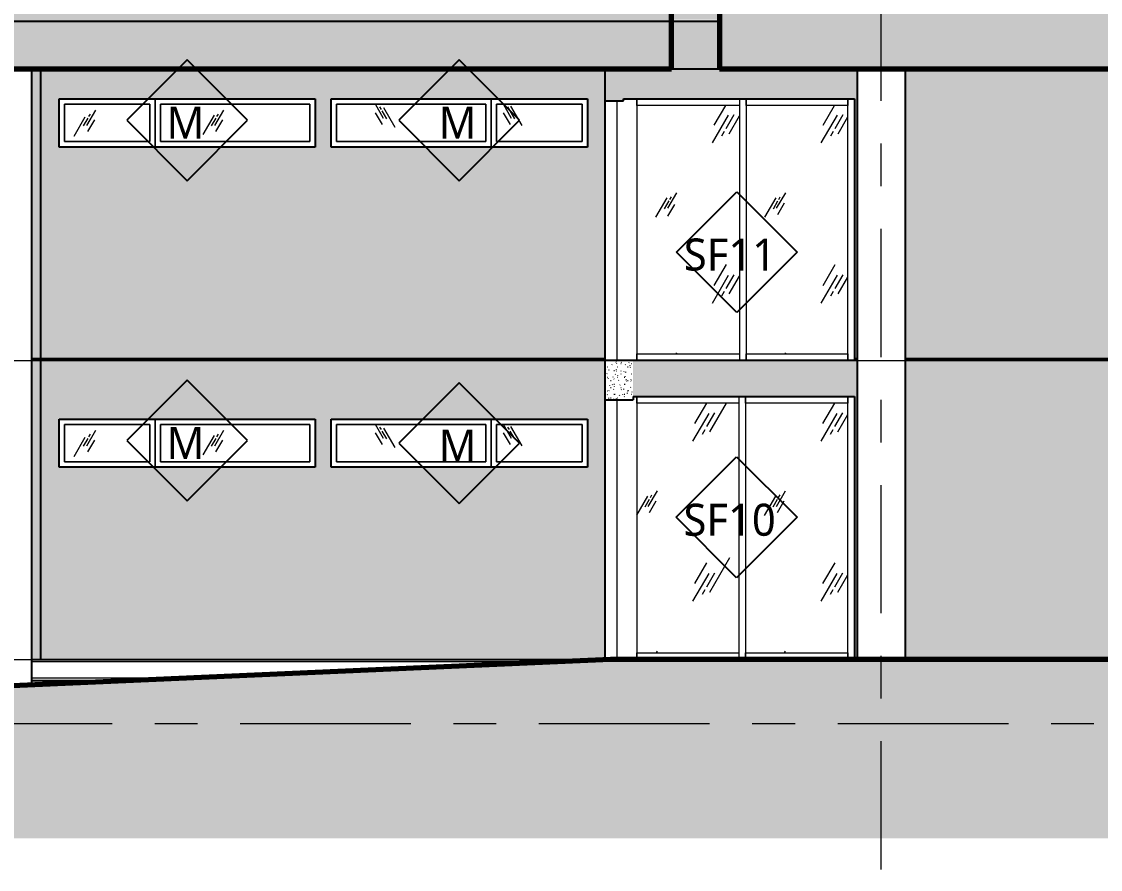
# Model space of a CAD drawing. Header units: inches. Extents: x 6 to 15224, y -733 to 6300.
# Drawn here: x 12104.9 to 12509.3, y 5030.3 to 5348 of the extents above; entities that cross this region are included whole.
import ezdxf

# ---------------------------------------------------------------- set-up
doc = ezdxf.new("R2010")
doc.units = ezdxf.units.IN
doc.header["$MEASUREMENT"] = 0
doc.linetypes.add('Center 1_2_', pattern=[112, 64, -16, 16, -16])
doc.linetypes.add('Center 3_8_', pattern=[96, 48, -16, 16, -16])
for name, color, linetype, lineweight in [('A-ANNO-NOTE', 131, 'Continuous', 25), ('A-DETL', 90, 'Continuous', 13), ('A-DETL-GENF', 92, 'Continuous', 13), ('A-FLOR', 192, 'Continuous', 18), ('A-FLOR-LEVL', 51, 'Continuous', 13), ('A-GLAZ', 151, 'Continuous', 25), ('A-GLAZ-CURT', 52, 'Continuous', 13), ('A-GLAZ-CWMG', 51, 'Continuous', 13), ('A-GLAZ-IDEN', 152, 'Continuous', 25), ('A-GLAZ-SILL', 1, 'Continuous', 18), ('A-WALL', 113, 'Continuous', 25), ('A-WALL-PATT', 111, 'Continuous', 25), ('S-COLS', 52, 'Continuous', 25), ('S-GRID', 1, 'Continuous', 13)]:
    doc.layers.add(name, color=color, linetype=linetype, lineweight=lineweight)
doc.styles.add('Open Sans_5', font='OpenSans-Regular.ttf', dxfattribs={"height": 12})
pattern_1 = [(0, (10796.0429, 0), (5.12, 1.28), [0.16896, -3.671, 0.16896, -3.671, -20.48]), (0, (10796.0429, 0), (5.12, 1.28), [-7.68, 0.16896, -7.511, 0.16896, -3.671, -8.96]), (0, (10796.0429, 0), (5.12, 1.28), [-19.2, 0.16896, -2.391, 0.16896, -6.231]), (120, (10797.9629, 0.64), (-3.66851252, 3.79405007), [0.16896, -3.671, 0.16896, -3.671, -20.48]), (120, (10797.9629, 0.64), (-3.66851252, 3.79405007), [-7.68, 0.16896, -7.511, 0.16896, -3.671, -8.96]), (120, (10797.9629, 0.64), (-3.66851252, 3.79405007), [-19.2, 0.16896, -2.391, 0.16896, -6.231]), (240, (10798.6029, 3.2), (-1.45148748, -5.07405007), [0.16896, -3.671, 0.16896, -3.671, -20.48]), (240, (10798.6029, 3.2), (-1.45148748, -5.07405007), [-7.68, 0.16896, -7.511, 0.16896, -3.671, -8.96]), (240, (10798.6029, 3.2), (-1.45148748, -5.07405007), [-19.2, 0.16896, -2.391, 0.16896, -6.231])]

# ---------------------------------------------------------------- blocks, each defined once
blk = doc.blocks.new('Concrete-Rectangular-Column-IL - CC1 - 18 x 24-4308825-EAST ELEVATION')
at = {"layer": 'S-COLS'}
for p, q in [((3540, 5330.25), (3540, 5109)), ((3558, 5330.25), (3558, 5109))]:
    blk.add_line(p, q, dxfattribs=at)
blk = doc.blocks.new('Concrete-Rectangular-Column-IL - CC1 - 18 x 24-V156-EAST ELEVATION')
at = {"layer": 'S-COLS'}
for p, q in [((3212.5, 5330.25), (3212.5, 5098.58)), ((3230.5, 5330.25), (3230.5, 5099.38))]:
    blk.add_line(p, q, dxfattribs=at)
blk = doc.blocks.new('2-1 WD Adaptive - 8_-0_x2_-0_-5772873-EAST ELEVATION')
at = {"layer": 'A-GLAZ-SILL', "lineweight": 13}
h = blk.add_hatch(dxfattribs=at)
h.set_pattern_fill('FP_366', color=256, style=0, pattern_type=2)
h.set_pattern_definition([(59.808, (3266.372, 5340.806), (144.0017, 239.99866), [9, -754.581]), (59.808, (3265.638, 5334.193), (144.0017, 239.99866), [12, -751.581]), (59.808, (3270.823, 5339.623), (144.0017, 239.99866), [6, -757.581]), (59.808, (3269.234, 5336.844), (144.0017, 239.99866), [2, -761.581]), (59.808, (3271.929, 5337.598), (144.0017, 239.99866), [15, -748.581]), (59.808, (3297.347, 5307.404), (144.0017, 239.99866), [5.062, -758.519]), (59.808, (3296.906, 5309.668), (144.0017, 239.99866), [6.75, -756.831]), (59.808, (3295.697, 5309.525), (144.0017, 239.99866), [3.375, -760.206]), (59.808, (3297.728, 5313.029), (144.0017, 239.99866), [1.125, -762.456]), (59.808, (3292.514, 5306.297), (144.0017, 239.99866), [8.438, -755.144])])
h.paths.add_polyline_path([(3260.87, 5303), (3274.87, 5303), (3274.87, 5317), (3242.87, 5317), (3242.87, 5303), (3251.76, 5303)])
h = blk.add_hatch(dxfattribs=at)
h.set_pattern_fill('FP_365', color=256, style=0, pattern_type=2)
h.set_pattern_definition([(59.808, (3314.372, 5340.806), (144.0017, 239.99866), [9, -754.581]), (59.808, (3313.638, 5334.193), (144.0017, 239.99866), [12, -751.581]), (59.808, (3318.823, 5339.623), (144.0017, 239.99866), [6, -757.581]), (59.808, (3317.234, 5336.844), (144.0017, 239.99866), [2, -761.581]), (59.808, (3319.929, 5337.598), (144.0017, 239.99866), [15, -748.581]), (59.808, (3345.347, 5307.404), (144.0017, 239.99866), [5.062, -758.519]), (59.808, (3344.906, 5309.668), (144.0017, 239.99866), [6.75, -756.831]), (59.808, (3343.697, 5309.525), (144.0017, 239.99866), [3.375, -760.206]), (59.808, (3345.728, 5313.029), (144.0017, 239.99866), [1.125, -762.456]), (59.808, (3340.514, 5306.297), (144.0017, 239.99866), [8.437, -755.144])])
h.paths.add_polyline_path([(3317.11, 5303), (3334.87, 5303), (3334.87, 5317), (3278.87, 5317), (3278.87, 5303), (3292.87, 5303)])
at = {"layer": 'A-GLAZ', "lineweight": 13}
for p, q in [((3240.87, 5319), (3336.87, 5319)), ((3240.87, 5301), (3240.87, 5319)), ((3276.87, 5301), (3276.87, 5319)), ((3276.87, 5319), (3276.87, 5301)), ((3336.87, 5319), (3336.87, 5301)), ((3274.87, 5317), (3242.87, 5317)), ((3242.87, 5317), (3242.87, 5303)), ((3274.87, 5303), (3274.87, 5317)), ((3334.87, 5317), (3278.87, 5317)), ((3278.87, 5317), (3278.87, 5303)), ((3334.87, 5303), (3334.87, 5317)), ((3242.87, 5303), (3274.87, 5303)), ((3278.87, 5303), (3334.87, 5303)), ((3336.87, 5301), (3240.87, 5301))]:
    blk.add_line(p, q, dxfattribs=at)
at = {"layer": 'A-GLAZ-SILL'}
for p, q in [((3242.87, 5317), (3242.87, 5303)), ((3274.87, 5317), (3242.87, 5317)), ((3242.87, 5303), (3242.87, 5317)), ((3242.87, 5317), (3274.87, 5317)), ((3274.87, 5303), (3274.87, 5317)), ((3274.87, 5317), (3274.87, 5303)), ((3278.87, 5317), (3278.87, 5303)), ((3334.87, 5317), (3278.87, 5317)), ((3278.87, 5303), (3278.87, 5317)), ((3278.87, 5317), (3334.87, 5317)), ((3334.87, 5303), (3334.87, 5317)), ((3334.87, 5317), (3334.87, 5303)), ((3242.87, 5303), (3274.87, 5303)), ((3274.87, 5303), (3242.87, 5303)), ((3278.87, 5303), (3334.87, 5303)), ((3334.87, 5303), (3278.87, 5303))]:
    blk.add_line(p, q, dxfattribs=at)
blk = doc.blocks.new('2-1 WD Adaptive - 8_-0_x2_-0_-5772872-EAST ELEVATION')
at = {"layer": 'A-GLAZ-SILL', "lineweight": 13}
h = blk.add_hatch(dxfattribs=at)
h.set_pattern_fill('FP_367', color=256, style=0, pattern_type=2)
h.set_pattern_definition([(120.192, (2958.69, 5341.806), (-144.0017, 239.99866), [9, -754.581]), (120.192, (2959.424, 5335.193), (-144.0017, 239.99866), [12, -751.581]), (120.192, (2954.239, 5340.623), (-144.0017, 239.99866), [6, -757.581]), (120.192, (2955.828, 5337.844), (-144.0017, 239.99866), [2, -761.581]), (120.192, (2953.134, 5338.598), (-144.0017, 239.99866), [15, -748.581]), (120.192, (2927.716, 5308.404), (-144.0017, 239.99866), [5.062, -758.519]), (120.192, (2928.156, 5310.668), (-144.0017, 239.99866), [6.75, -756.831]), (120.192, (2929.366, 5310.525), (-144.0017, 239.99866), [3.375, -760.206]), (120.192, (2927.334, 5314.029), (-144.0017, 239.99866), [1.125, -762.456]), (120.192, (2932.548, 5307.297), (-144.0017, 239.99866), [8.437, -755.144])])
h.paths.add_polyline_path([(2990.3691, 5304), (2994.1875, 5304), (2994.1875, 5318), (2938.1875, 5318), (2938.1875, 5304)])
h = blk.add_hatch(dxfattribs=at)
h.set_pattern_fill('FP_368', color=256, style=0, pattern_type=2)
h.set_pattern_definition([(120.192, (3006.69, 5341.806), (-144.0017, 239.99866), [9, -754.581]), (120.192, (3007.424, 5335.193), (-144.0017, 239.99866), [12, -751.581]), (120.192, (3002.239, 5340.623), (-144.0017, 239.99866), [6, -757.581]), (120.192, (3003.828, 5337.844), (-144.0017, 239.99866), [2, -761.581]), (120.192, (3001.134, 5338.598), (-144.0017, 239.99866), [15, -748.581]), (120.192, (2975.716, 5308.404), (-144.0017, 239.99866), [5.062, -758.519]), (120.192, (2976.156, 5310.668), (-144.0017, 239.99866), [6.75, -756.831]), (120.192, (2977.366, 5310.525), (-144.0017, 239.99866), [3.375, -760.206]), (120.192, (2975.334, 5314.029), (-144.0017, 239.99866), [1.125, -762.456]), (120.192, (2980.548, 5307.297), (-144.0017, 239.99866), [8.438, -755.144])])
h.paths.add_polyline_path([(2998.1875, 5304), (3030.1875, 5304), (3030.1875, 5318), (2998.1875, 5318), (2998.1875, 5308.7372)])
at = {"layer": 'A-GLAZ', "lineweight": 13}
for p, q in [((3032.1875, 5320), (2936.1875, 5320)), ((2936.1875, 5320), (2936.1875, 5302)), ((2938.1875, 5318), (2938.1875, 5304)), ((2994.1875, 5318), (2938.1875, 5318)), ((2994.1875, 5304), (2994.1875, 5318)), ((2996.1875, 5320), (2996.1875, 5302)), ((2996.1875, 5302), (2996.1875, 5320)), ((2998.1875, 5318), (2998.1875, 5304)), ((3030.1875, 5318), (2998.1875, 5318)), ((3030.1875, 5304), (3030.1875, 5318)), ((3032.1875, 5302), (3032.1875, 5320)), ((2936.1875, 5302), (3032.1875, 5302)), ((2938.1875, 5304), (2994.1875, 5304)), ((2998.1875, 5304), (3030.1875, 5304))]:
    blk.add_line(p, q, dxfattribs=at)
at = {"layer": 'A-GLAZ-SILL'}
for p, q in [((2938.1875, 5304), (2938.1875, 5318)), ((2938.1875, 5318), (2994.1875, 5318)), ((2938.1875, 5318), (2938.1875, 5304)), ((2994.1875, 5318), (2938.1875, 5318)), ((2994.1875, 5318), (2994.1875, 5304)), ((2994.1875, 5304), (2994.1875, 5318)), ((2998.1875, 5304), (2998.1875, 5318)), ((2998.1875, 5318), (3030.1875, 5318)), ((2998.1875, 5318), (2998.1875, 5304)), ((3030.1875, 5318), (2998.1875, 5318)), ((3030.1875, 5318), (3030.1875, 5304)), ((3030.1875, 5304), (3030.1875, 5318)), ((2994.1875, 5304), (2938.1875, 5304)), ((2938.1875, 5304), (2994.1875, 5304)), ((3030.1875, 5304), (2998.1875, 5304)), ((2998.1875, 5304), (3030.1875, 5304))]:
    blk.add_line(p, q, dxfattribs=at)
blk = doc.blocks.new('System Panel - Glazed-20080791-EAST ELEVATION')
at = {"layer": 'A-GLAZ-CURT'}
h = blk.add_hatch(dxfattribs=at)
h.set_pattern_fill('FP_378', color=256, style=0, pattern_type=2)
h.set_pattern_definition([(59.808, (3524.864, 5198.056), (144.0017, 239.99866), [9, -754.581]), (59.808, (3524.13, 5191.443), (144.0017, 239.99866), [12, -751.581]), (59.808, (3529.315, 5196.873), (144.0017, 239.99866), [6, -757.581]), (59.808, (3527.727, 5194.094), (144.0017, 239.99866), [2, -761.581]), (59.808, (3530.421, 5194.848), (144.0017, 239.99866), [15, -748.581]), (59.808, (3555.839, 5164.654), (144.0017, 239.99866), [5.062, -758.519]), (59.808, (3555.398, 5166.918), (144.0017, 239.99866), [6.75, -756.831]), (59.808, (3554.189, 5166.775), (144.0017, 239.99866), [3.375, -760.206]), (59.808, (3556.22, 5170.279), (144.0017, 239.99866), [1.125, -762.456]), (59.808, (3551.006, 5163.547), (144.0017, 239.99866), [8.437, -755.144])])
h.paths.add_polyline_path([(3513.15, 5111.5), (3536.53, 5111.5), (3536.53, 5205), (3498.2, 5205), (3498.2, 5111.5)])
blk = doc.blocks.new('Rectangular Mullion - 2 1_2_ x 5_-17017305-EAST ELEVATION')
at = {"layer": 'A-GLAZ-CWMG'}
for p, q in [((3498.203125, 5109), (3498.203125, 5111.5)), ((3498.203125, 5111.5), (3536.53125, 5111.5)), ((3536.53125, 5111.5), (3536.53125, 5109))]:
    blk.add_line(p, q, dxfattribs=at)
blk = doc.blocks.new('L Corner Mullion - 5_ x 5_ Corner-20080792-EAST ELEVATION')
at = {"layer": 'A-GLAZ-CWMG'}
for p, q in [((3449.875, 5206.25), (3449.875, 5109)), ((3457.375, 5207.5), (3457.375, 5109))]:
    blk.add_line(p, q, dxfattribs=at)
blk = doc.blocks.new('Rectangular Mullion - 2 1_2_ x 5_-20080789-EAST ELEVATION')
at = {"layer": 'A-GLAZ-CWMG'}
for p, q in [((3495.703125, 5207.5), (3495.703125, 5109)), ((3498.203125, 5207.5), (3498.203125, 5109))]:
    blk.add_line(p, q, dxfattribs=at)
blk = doc.blocks.new('System Panel - Glazed-20090621-EAST ELEVATION')
at = {"layer": 'A-GLAZ-CURT'}
h = blk.add_hatch(dxfattribs=at)
h.set_pattern_fill('FP_379', color=256, style=0, pattern_type=2)
h.set_pattern_definition([(59.808, (3524.966, 5309.806), (144.0017, 239.99866), [9, -754.581]), (59.808, (3524.232, 5303.193), (144.0017, 239.99866), [12, -751.581]), (59.808, (3529.417, 5308.623), (144.0017, 239.99866), [6, -757.581]), (59.808, (3527.828, 5305.844), (144.0017, 239.99866), [2, -761.581]), (59.808, (3530.523, 5306.598), (144.0017, 239.99866), [15, -748.581]), (59.808, (3555.941, 5276.404), (144.0017, 239.99866), [5.062, -758.519]), (59.808, (3555.5, 5278.668), (144.0017, 239.99866), [6.75, -756.831]), (59.808, (3554.29, 5278.525), (144.0017, 239.99866), [3.375, -760.206]), (59.808, (3556.322, 5282.029), (144.0017, 239.99866), [1.125, -762.456]), (59.808, (3551.108, 5275.297), (144.0017, 239.99866), [8.437, -755.144])])
h.paths.add_polyline_path([(3536.53, 5223.5), (3536.53, 5316.5), (3498.41, 5316.5), (3498.41, 5223.5), (3513.15, 5223.5)])
blk = doc.blocks.new('System Panel - Glazed-20090622-EAST ELEVATION')
at = {"layer": 'A-GLAZ-CURT'}
h = blk.add_hatch(dxfattribs=at)
h.set_pattern_fill('FP_380', color=256, style=0, pattern_type=2)
h.set_pattern_definition([(59.808, (3484.138, 5309.806), (144.0017, 239.99866), [9, -754.581]), (59.808, (3483.404, 5303.193), (144.0017, 239.99866), [12, -751.581]), (59.808, (3488.589, 5308.623), (144.0017, 239.99866), [6, -757.581]), (59.808, (3487, 5305.844), (144.0017, 239.99866), [2, -761.581]), (59.808, (3489.695, 5306.598), (144.0017, 239.99866), [15, -748.581]), (59.808, (3515.112, 5276.404), (144.0017, 239.99866), [5.063, -758.519]), (59.808, (3514.672, 5278.668), (144.0017, 239.99866), [6.75, -756.831]), (59.808, (3513.462, 5278.525), (144.0017, 239.99866), [3.375, -760.206]), (59.808, (3515.494, 5282.029), (144.0017, 239.99866), [1.125, -762.456]), (59.808, (3510.28, 5275.297), (144.0017, 239.99866), [8.437, -755.144])])
h.paths.add_polyline_path([(3495.91, 5223.5), (3495.91, 5316.5), (3457.38, 5316.5), (3457.38, 5223.5), (3480.47, 5223.5)])
blk = doc.blocks.new('Rectangular Mullion - 2 1_2_ x 5_-16031041-EAST ELEVATION')
at = {"layer": 'A-GLAZ-CWMG'}
for p, q in [((3498.40625, 5221), (3498.40625, 5223.5)), ((3498.40625, 5223.5), (3536.53125, 5223.5)), ((3536.53125, 5223.5), (3536.53125, 5221))]:
    blk.add_line(p, q, dxfattribs=at)
blk = doc.blocks.new('Rectangular Mullion - 2 1_2_ x 5_-20090615-EAST ELEVATION')
at = {"layer": 'A-GLAZ-CWMG'}
for p, q in [((3457.375, 5221), (3457.375, 5223.5)), ((3457.375, 5223.5), (3495.90625, 5223.5)), ((3495.90625, 5223.5), (3495.90625, 5221))]:
    blk.add_line(p, q, dxfattribs=at)
blk = doc.blocks.new('L Corner Mullion - 5_ x 5_ Corner-20090623-EAST ELEVATION')
at = {"layer": 'A-GLAZ-CWMG'}
for p, q in [((3449.875, 5318.25), (3449.875, 5221)), ((3457.375, 5319), (3457.375, 5221))]:
    blk.add_line(p, q, dxfattribs=at)
blk = doc.blocks.new('Rectangular Mullion - 2 1_2_ x 5_-20090618-EAST ELEVATION')
at = {"layer": 'A-GLAZ-CWMG'}
for p, q in [((3495.90625, 5319), (3495.90625, 5221)), ((3498.40625, 5319), (3498.40625, 5221))]:
    blk.add_line(p, q, dxfattribs=at)
blk = doc.blocks.new('Rectangular Mullion - 2 1_2_ x 5_-20080793-EAST ELEVATION')
at = {"layer": 'A-GLAZ-CWMG'}
blk.add_line((3536.53125, 5109), (3536.53125, 5207.5), dxfattribs=at)
blk = doc.blocks.new('Rectangular Mullion - 2 1_2_ x 5_-20080790-EAST ELEVATION')
at = {"layer": 'A-GLAZ-CWMG'}
for p, q in [((3498.203125, 5205), (3498.203125, 5207.5)), ((3536.53125, 5205), (3498.203125, 5205)), ((3536.53125, 5207.5), (3536.53125, 5205))]:
    blk.add_line(p, q, dxfattribs=at)
blk = doc.blocks.new('Rectangular Mullion - 2 1_2_ x 5_-20090624-EAST ELEVATION')
at = {"layer": 'A-GLAZ-CWMG'}
blk.add_line((3536.53125, 5221), (3536.53125, 5319), dxfattribs=at)
blk = doc.blocks.new('Rectangular Mullion - 2 1_2_ x 5_-20090619-EAST ELEVATION')
at = {"layer": 'A-GLAZ-CWMG'}
for p, q in [((3498.40625, 5316.5), (3498.40625, 5319)), ((3536.53125, 5319), (3536.53125, 5316.5)), ((3536.53125, 5316.5), (3498.40625, 5316.5))]:
    blk.add_line(p, q, dxfattribs=at)
blk = doc.blocks.new('Rectangular Mullion - 2 1_2_ x 5_-20090620-EAST ELEVATION')
at = {"layer": 'A-GLAZ-CWMG'}
for p, q in [((3457.375, 5316.5), (3457.375, 5319)), ((3495.90625, 5319), (3495.90625, 5316.5)), ((3495.90625, 5316.5), (3457.375, 5316.5))]:
    blk.add_line(p, q, dxfattribs=at)
blk = doc.blocks.new('TAG Window-AM - Standard-51685-EAST ELEVATION')
at = {"layer": 'A-GLAZ-IDEN'}
for p, q in [((3827, 5941.13), (3804.37, 5918.5)), ((3849.63, 5918.5), (3827, 5941.13)), ((3804.37, 5918.5), (3827, 5895.87)), ((3827, 5895.87), (3849.63, 5918.5))]:
    blk.add_line(p, q, dxfattribs=at)
blk = doc.blocks.new('SYM Window Tag-Dumb-AM - Window Tag - Dumb-23030-EAST ELEVATION')
at = {"layer": 'A-ANNO-NOTE'}
for p, q in [((3472.21, 5162.22), (3494.84, 5184.85)), ((3494.84, 5184.85), (3517.46, 5162.22)), ((3494.84, 5139.59), (3472.21, 5162.22)), ((3517.46, 5162.22), (3494.84, 5139.59))]:
    blk.add_line(p, q, dxfattribs=at)

msp = doc.modelspace()

# ---------------------------------------------------------------- hatches: boundary and pattern name
at = {"layer": 'A-DETL-GENF'}
msp.add_hatch(color=29, dxfattribs=at).paths.add_polyline_path([(12914.04338735, 5041.95790516), (12914.04338735, 5109), (12325.61692555, 5109), (11908.29947594, 5090.49999774), (11242.29947594, 5090.49999774), (8962.11692555, 5052), (8731.81405402, 5052), (8731.81405402, 5041.95790516), (12848.69605402, 5041.95790516)])
at = {"layer": 'A-WALL-PATT', "lineweight": 13}
h = msp.add_hatch(dxfattribs=at)
h.set_pattern_fill('FP_310', color=256, style=0, pattern_type=2)
h.set_pattern_definition(pattern_1)
h.paths.add_polyline_path([(8824.86692555, 5330.25), (9023.36692555, 5330.25), (9023.36692555, 5348), (8824.86692555, 5348), (8824.86692555, 5346.84857183)])
h.paths.add_polyline_path([(11517.24413735, 5330.25), (11659.17942555, 5330.25), (11659.17942555, 5348), (10764.49192555, 5348), (10764.49192555, 5330.25), (11509.07572069, 5330.25)])
h.paths.add_polyline_path([(11659.92942555, 5330.25), (12348.55442555, 5330.25), (12348.55442555, 5348), (11659.92942555, 5348), (11659.92942555, 5346.84857183)])
h.paths.add_polyline_path([(9024.11692555, 5330.25), (9888.36692555, 5330.25), (9888.36692555, 5348), (9024.11692555, 5348), (9024.11692555, 5346.84857183)])
h.paths.add_polyline_path([(10267.47638735, 5330.25), (10763.74192555, 5330.25), (10763.74192555, 5348), (9889.11692555, 5348), (9889.11692555, 5330.25), (10234.80272069, 5330.25)])
h.paths.add_polyline_path([(8927.85605402, 5348.75), (9023.36692555, 5348.75), (9023.36692555, 5367), (8976.11692555, 5367), (8976.11692555, 5445), (9023.36692555, 5445), (9023.36692555, 5475.875), (8824.86692555, 5475.875), (8824.86692555, 5348.75), (8862.50872069, 5348.75)])
h.paths.add_polyline_path([(10757.58138735, 5348.75), (10763.74192555, 5348.75), (10763.74192555, 5475.875), (9889.11692555, 5475.875), (9889.11692555, 5348.75), (10692.23405402, 5348.75)])
h.paths.add_polyline_path([(12227.89638735, 5348.75), (12348.55442555, 5348.75), (12348.55442555, 5475.875), (11659.92942555, 5475.875), (11659.92942555, 5445), (11707.11692555, 5445), (11707.11692555, 5367), (11659.92942555, 5367), (11659.92942555, 5348.75), (12195.22272069, 5348.75)])
h.paths.add_polyline_path([(9319.94005402, 5348.75), (9888.36692555, 5348.75), (9888.36692555, 5367), (9811.11692555, 5367), (9811.11692555, 5445), (9888.36692555, 5445), (9888.36692555, 5475.875), (9024.11692555, 5475.875), (9024.11692555, 5348.75), (9254.59272069, 5348.75)])
h.paths.add_polyline_path([(11476.40205402, 5348.75), (11659.17942555, 5348.75), (11659.17942555, 5367), (11659.11692555, 5367), (11659.11692555, 5445), (11659.17942555, 5445), (11659.17942555, 5475.875), (10764.49192555, 5475.875), (10764.49192555, 5348.75), (11411.05472069, 5348.75)])
h.paths.add_polyline_path([(11940.11692555, 5367), (11868.11692555, 5367), (11868.11692555, 5445), (11940.11692555, 5445), (11940.11692555, 5423.07123849)])
h.paths.add_polyline_path([(12204.11692555, 5367), (12132.11692555, 5367), (12132.11692555, 5445), (12204.11692555, 5445), (12204.11692555, 5384.95990516)])
h.paths.add_polyline_path([(12330.11692555, 5367), (12252.11692555, 5367), (12252.11692555, 5445), (12330.11692555, 5445), (12330.11692555, 5384.95990516)])
h.paths.add_polyline_path([(12060.61692555, 5367), (12012.61692555, 5367), (12012.61692555, 5445), (12060.61692555, 5445), (12060.61692555, 5423.07123849)])
h.paths.add_polyline_path([(11316.11692555, 5367), (11316.11692555, 5445), (11388.11692555, 5445), (11388.11692555, 5367), (11345.70738735, 5367)])
h.paths.add_polyline_path([(11820.11692555, 5367), (11742.11692555, 5367), (11742.11692555, 5445), (11820.11692555, 5445), (11820.11692555, 5384.95990516)])
h.paths.add_polyline_path([(11514.11692555, 5367), (11514.11692555, 5445), (11562.11692555, 5445), (11562.11692555, 5367), (11541.74938735, 5367)])
h.paths.add_polyline_path([(11490.11692555, 5367), (11412.11692555, 5367), (11412.11692555, 5445), (11490.11692555, 5445), (11490.11692555, 5384.95990516)])
h.paths.add_polyline_path([(11244.11692555, 5367), (11196.11692555, 5367), (11196.11692555, 5445), (11244.11692555, 5445), (11244.11692555, 5384.95990516)])
h.paths.add_polyline_path([(10602.11692555, 5367), (10602.11692555, 5445), (10674.11692555, 5445), (10674.11692555, 5367), (10626.88672069, 5367)])
h.paths.add_polyline_path([(11148.11692555, 5367), (11100.11692555, 5367), (11100.11692555, 5445), (11148.11692555, 5445), (11148.11692555, 5384.95990516)])
h.paths.add_polyline_path([(11018.97072069, 5367), (11004.11692555, 5367), (11004.11692555, 5445), (11076.11692555, 5445), (11076.11692555, 5367)])
h.paths.add_polyline_path([(10956.11692555, 5367), (10878.11692555, 5367), (10878.11692555, 5445), (10956.11692555, 5445), (10956.11692555, 5423.07123849)])
h.paths.add_polyline_path([(10344.11692555, 5367), (10272.11692555, 5367), (10272.11692555, 5445), (10344.11692555, 5445), (10344.11692555, 5423.07123849)])
h.paths.add_polyline_path([(10746.11692555, 5367), (10698.11692555, 5367), (10698.11692555, 5445), (10746.11692555, 5445), (10746.11692555, 5423.07123849)])
h.paths.add_polyline_path([(10790.25505402, 5367), (10782.11692555, 5367), (10782.11692555, 5445), (10830.11692555, 5445), (10830.11692555, 5367), (10822.92872069, 5367)])
h.paths.add_polyline_path([(10380.11692555, 5367), (10380.11692555, 5445), (10458.11692555, 5445), (10458.11692555, 5367), (10430.84472069, 5367)])
h.paths.add_polyline_path([(9378.11692555, 5367), (9378.11692555, 5445), (9450.11692555, 5445), (9450.11692555, 5367), (9385.28738735, 5367)])
h.paths.add_polyline_path([(10212.11692555, 5367), (10140.11692555, 5367), (10140.11692555, 5445), (10212.11692555, 5445), (10212.11692555, 5423.07123849)])
h.paths.add_polyline_path([(10506.11692555, 5367), (10506.11692555, 5445), (10554.11692555, 5445), (10554.11692555, 5367)])
h.paths.add_polyline_path([(10104.10805402, 5367), (10068.11692555, 5367), (10068.11692555, 5445), (10116.11692555, 5445), (10116.11692555, 5367)])
h.paths.add_polyline_path([(9777.37138735, 5367), (9715.11692555, 5367), (9715.11692555, 5445), (9787.11692555, 5445), (9787.11692555, 5367)])
h.paths.add_polyline_path([(9996.11692555, 5367), (9948.11692555, 5367), (9948.11692555, 5445), (9996.11692555, 5445), (9996.11692555, 5423.07123849)])
h.paths.add_polyline_path([(9258.11692555, 5367), (9258.11692555, 5445), (9306.11692555, 5445), (9306.11692555, 5367)])
h.paths.add_polyline_path([(9646.67672069, 5367), (9618.11692555, 5367), (9618.11692555, 5445), (9666.11692555, 5445), (9666.11692555, 5367)])
h.paths.add_polyline_path([(8862.50872069, 5367), (8856.11692555, 5367), (8856.11692555, 5445), (8928.11692555, 5445), (8928.11692555, 5367), (8927.85605402, 5367)])
h.paths.add_polyline_path([(9084.11692555, 5367), (9084.11692555, 5445), (9186.11692555, 5445), (9186.11692555, 5367), (9123.89805402, 5367)])
h.paths.add_polyline_path([(9474.11692555, 5367), (9474.11692555, 5445), (9522.11692555, 5445), (9522.11692555, 5367), (9515.98205402, 5367)])
h.paths.add_polyline_path([(10841.4740684, 5458.25), (10841.36692555, 5458.25), (10841.36692555, 5467.75), (10866.86692555, 5467.75), (10866.86692555, 5458.25), (10842.86692555, 5458.25)])
h.paths.add_polyline_path([(11280.36005402, 5458.25), (11267.36692555, 5458.25), (11267.36692555, 5467.75), (11292.86692555, 5467.75), (11292.86692555, 5458.25), (11291.36692555, 5458.25)])
h.paths.add_polyline_path([(9931.36692555, 5458.25), (9905.86692555, 5458.25), (9905.86692555, 5467.75), (9931.36692555, 5467.75), (9931.36692555, 5458.4)])
h.paths.add_polyline_path([(9055.7240684, 5458.25), (9053.36692555, 5458.25), (9053.36692555, 5467.75), (9078.86692555, 5467.75), (9078.86692555, 5458.25), (9058.55072069, 5458.25)])
h.paths.add_polyline_path([(11599.36692555, 5458.25), (11597.86692555, 5458.25), (11597.86692555, 5467.75), (11623.36692555, 5467.75), (11623.36692555, 5458.25), (11607.09672069, 5458.25)])
h.paths.add_polyline_path([(10577.36692555, 5458.25), (10577.36692555, 5467.75), (10602.86692555, 5467.75), (10602.86692555, 5458.25), (10578.86692555, 5458.25)])
h.paths.add_polyline_path([(10019.36692555, 5458.25), (10019.36692555, 5467.75), (10044.86692555, 5467.75), (10044.86692555, 5458.25), (10020.86692555, 5458.25)])
h.paths.add_polyline_path([(9209.36692555, 5458.25), (9209.36692555, 5467.75), (9234.86692555, 5467.75), (9234.86692555, 5458.25), (9210.86692555, 5458.25)])
h.paths.add_polyline_path([(12203.36692555, 5458.25), (12203.36692555, 5467.75), (12228.86692555, 5467.75), (12228.86692555, 5458.25), (12204.11692555, 5458.25)])
h.paths.add_polyline_path([(9713.86692555, 5458.25), (9689.86692555, 5458.25), (9689.86692555, 5467.75), (9715.36692555, 5467.75), (9715.36692555, 5458.25), (9714.64371126, 5458.25)])
h.paths.add_polyline_path([(12107.61692555, 5458.25), (12083.61692555, 5458.25), (12083.61692555, 5467.75), (12109.11692555, 5467.75), (12109.11692555, 5458.25)])
h.paths.add_polyline_path([(11868.86692555, 5458.25), (11843.36692555, 5458.25), (11843.36692555, 5467.75), (11868.86692555, 5467.75), (11868.86692555, 5458.85416667)])
h.paths.add_polyline_path([(10979.36692555, 5458.25), (10979.36692555, 5467.75), (11004.86692555, 5467.75), (11004.86692555, 5458.25), (10980.86692555, 5458.25)])
h.paths.add_polyline_path([(9582.41040381, 5458.25), (9557.36692555, 5458.25), (9557.36692555, 5467.75), (9582.86692555, 5467.75), (9582.86692555, 5458.25)])
h.paths.add_polyline_path([(10251.86692555, 5458.25), (10229.36692555, 5458.25), (10229.36692555, 5467.75), (10254.86692555, 5467.75), (10254.86692555, 5458.25), (10253.36692555, 5458.25)])
h.paths.add_polyline_path([(10337.36692555, 5458.25), (10337.36692555, 5467.75), (10362.86692555, 5467.75), (10362.86692555, 5458.25), (10338.43835412, 5458.25)])
h = msp.add_hatch(dxfattribs=at)
h.set_pattern_fill('FP_381', color=256, style=0, pattern_type=2)
h.set_pattern_definition(pattern_1)
h.paths.add_polyline_path([(9023.36692555, 5330.25), (9024.11692555, 5330.25), (9024.11692555, 5348), (9888.36692555, 5348), (9888.36692555, 5330.25), (9889.11692555, 5330.25), (9889.11692555, 5348), (10763.74192555, 5348), (10763.74192555, 5330.25), (10764.49192555, 5330.25), (10764.49192555, 5348), (11659.17942555, 5348), (11659.17942555, 5330.25), (11659.92942555, 5330.25), (11659.92942555, 5348), (12348.55442555, 5348), (12348.55442555, 5348.75), (11659.92942555, 5348.75), (11659.92942555, 5367), (11659.17942555, 5367), (11659.17942555, 5348.75), (11607.09672069, 5348.75), (10764.49192555, 5348.75), (10764.49192555, 5475.875), (10763.74192555, 5475.875), (10763.74192555, 5348.75), (9889.11692555, 5348.75), (9889.11692555, 5367), (9888.36692555, 5367), (9888.36692555, 5348.75), (9024.11692555, 5348.75), (9024.11692555, 5367), (9023.36692555, 5367), (9023.36692555, 5348.75), (8824.86692555, 5348.75), (8824.86692555, 5348), (9023.36692555, 5348), (9023.36692555, 5346.84857183)])
at = {"layer": 'A-WALL-PATT'}
h = msp.add_hatch(color=256, dxfattribs=at)
h.paths.add_polyline_path([(12358.59105402, 5330.25), (12366.55442555, 5330.25), (12366.55442555, 5348), (12348.55442555, 5348), (12348.55442555, 5330.25)])
h.paths.add_polyline_path([(12348.55442555, 5348.75), (12366.55442555, 5348.75), (12366.55442555, 5475.875), (12348.55442555, 5475.875), (12348.55442555, 5365.90423849)])
at = {"layer": 'A-WALL-PATT', "lineweight": 13}
h = msp.add_hatch(dxfattribs=at)
h.set_pattern_fill('FP_310', color=256, style=0, pattern_type=2)
h.set_pattern_definition(pattern_1)
h.paths.add_polyline_path([(12366.55442555, 5330.25), (12740.36692555, 5330.25), (12740.36692555, 5475.875), (12366.55442555, 5475.875), (12366.55442555, 5346.84857183)])
h.paths.add_polyline_path([(12432.11692555, 5367), (12402.11692555, 5367), (12402.11692555, 5445), (12432.11692555, 5445), (12432.11692555, 5384.95990516)])
h.paths.add_polyline_path([(12456.11692555, 5367), (12456.11692555, 5445), (12504.11692555, 5445), (12504.11692555, 5367), (12456.61205402, 5367)])
h.paths.add_polyline_path([(12605.83488037, 5367), (12540.11692555, 5367), (12540.11692555, 5445), (12606.11692555, 5445), (12606.11692555, 5367)])
h.paths.add_polyline_path([(12696.11692555, 5367), (12666.11692555, 5367), (12666.11692555, 5445), (12696.11692555, 5445), (12696.11692555, 5423.07123849)])
h = msp.add_hatch(dxfattribs=at)
h.set_pattern_fill('FP_310', color=256, style=0, pattern_type=2)
h.set_pattern_definition(pattern_1)
h.paths.add_polyline_path([(12112.05442555, 5109), (12112.05442555, 5221), (12108.61692555, 5221), (12108.61692555, 5109)])
h.paths.add_polyline_path([(12112.05442555, 5221.75), (12112.05442555, 5330.25), (12108.61692555, 5330.25), (12108.61692555, 5221.75)])
h = msp.add_hatch(dxfattribs=at)
h.set_pattern_fill('FP_310', color=256, style=0, pattern_type=2)
h.set_pattern_definition(pattern_1)
h.paths.add_polyline_path([(12112.05442555, 5109), (12323.67942555, 5109), (12323.67942555, 5221), (12112.05442555, 5221), (12112.05442555, 5118.18057183)])
h.paths.add_polyline_path([(12118.99192551, 5181), (12118.99192551, 5199), (12214.99192551, 5199), (12214.99192551, 5181), (12129.87538735, 5181)])
h.paths.add_polyline_path([(12309.58055402, 5181), (12220.99192551, 5181), (12220.99192551, 5199), (12316.99192551, 5199), (12316.99192551, 5181)])
h.paths.add_polyline_path([(12129.87538735, 5221.75), (12323.67942555, 5221.75), (12323.67942555, 5330.25), (12112.05442555, 5330.25), (12112.05442555, 5221.75), (12113.53855402, 5221.75)])
h.paths.add_polyline_path([(12220.99192551, 5301), (12220.99192551, 5319), (12316.99192551, 5319), (12316.99192551, 5301), (12260.57005402, 5301)])
h.paths.add_polyline_path([(12214.99192551, 5301), (12118.99192551, 5301), (12118.99192551, 5319), (12214.99192551, 5319), (12214.99192551, 5308.73723849)])
h = msp.add_hatch(dxfattribs=at)
h.set_pattern_fill('FP_310', color=256, style=0, pattern_type=2)
h.set_pattern_definition(pattern_1)
h.paths.add_polyline_path([(12700.11692555, 5221.75), (12740.99192555, 5221.75), (12740.99192555, 5330.25), (12700.11692555, 5330.25), (12700.11692555, 5232.51457183)])
h.paths.add_polyline_path([(12456.61205402, 5221.75), (12682.11692555, 5221.75), (12682.11692555, 5330.25), (12436.11692555, 5330.25), (12436.11692555, 5221.75)])
h.paths.add_polyline_path([(12417.14817555, 5221.75), (12418.11692555, 5221.75), (12418.11692555, 5330.25), (12323.67942555, 5330.25), (12323.67942555, 5318.25), (12330.49192555, 5318.25), (12330.49192555, 5319), (12417.14817555, 5319), (12417.14817555, 5232.51457183)])
h = msp.add_hatch(dxfattribs=at)
h.set_pattern_fill('FP_310', color=256, style=0, pattern_type=2)
h.set_pattern_definition(pattern_1)
h.paths.add_polyline_path([(12111.05442555, 5221), (12111.05442555, 5221.75), (12108.61692555, 5221.75), (12108.61692555, 5221)])
h = msp.add_hatch(dxfattribs=at)
h.set_pattern_fill('FP_310', color=256, style=0, pattern_type=2)
h.set_pattern_definition(pattern_1)
h.paths.add_polyline_path([(12316.99192551, 5221), (12323.67942555, 5221), (12323.67942555, 5221.75), (12112.05442555, 5221.75), (12112.05442555, 5221), (12293.24372069, 5221)])
h = msp.add_hatch(dxfattribs=at)
h.set_pattern_fill('FP_310', color=256, style=0, pattern_type=2)
h.set_pattern_definition(pattern_1)
h.paths.add_polyline_path([(12323.67942555, 5206.25), (12334.11692555, 5206.25), (12334.11692555, 5221), (12323.67942555, 5221), (12323.67942555, 5213.45890516)])
h = msp.add_hatch(dxfattribs=at)
h.set_pattern_fill('FP_310', color=256, style=0, pattern_type=2)
h.set_pattern_definition(pattern_1)
h.paths.add_polyline_path([(12740.99192555, 5109), (12740.99192555, 5221), (12700.11692555, 5221), (12700.11692555, 5109), (12718.00138735, 5109)])
h.paths.add_polyline_path([(12521.95938735, 5109), (12682.11692555, 5109), (12682.11692555, 5221), (12436.11692555, 5221), (12436.11692555, 5109)])
h.paths.add_polyline_path([(12417.14817555, 5109), (12418.11692555, 5109), (12418.11692555, 5221), (12334.11692555, 5221), (12334.11692555, 5207.5), (12417.14817555, 5207.5), (12417.14817555, 5118.18057183)])
h.paths.add_polyline_path([(12667.36692555, 5127), (12619.36692555, 5127), (12619.36692555, 5205), (12667.36692555, 5205), (12667.36692555, 5194.40323849)])
h = msp.add_hatch(dxfattribs=at)
h.set_pattern_fill('FP_310', color=256, style=0, pattern_type=2)
h.set_pattern_definition(pattern_1)
h.paths.add_polyline_path([(12740.99192555, 5221), (12740.99192555, 5221.75), (12700.11692555, 5221.75), (12700.11692555, 5221), (12718.00138735, 5221)])
h.paths.add_polyline_path([(12418.11692555, 5221), (12418.11692555, 5221.75), (12417.14817555, 5221.75), (12417.14817555, 5221)])
h.paths.add_polyline_path([(12436.11692555, 5221), (12682.11692555, 5221), (12682.11692555, 5221.75), (12436.11692555, 5221.75)])

# ---------------------------------------------------------------- linework, layer by layer
at = {"layer": 'A-DETL', "lineweight": 70}
for p, q in [((12366.55442555, 6036.19687223), (12366.55442555, 5330.25)), ((12348.55442555, 5330.25), (12348.55442555, 6025)), ((8815.17942555, 5330.25), (12348.55442555, 5330.25)), ((12366.55442555, 5330.25), (12751.42942555, 5330.25)), ((12325.61692555, 5109), (11908.29947594, 5090.49999774)), ((12914.04338735, 5109), (12325.61692555, 5109))]:
    msp.add_line(p, q, dxfattribs=at)
at = {"layer": 'A-FLOR'}
for p, q in [((12303.96153621, 5108.04), (12108.61692555, 5108.04)), ((12108.61692555, 5102.04), (12168.61535288, 5102.04))]:
    msp.add_line(p, q, dxfattribs=at)
at = {"layer": 'A-FLOR-LEVL', "linetype": 'Center 1_2_'}
for p, q in [((8821.35523145, 5221), (13032.89411354, 5221)), ((8821.35523145, 5109), (13032.89411354, 5109)), ((8602.8247358, 5085), (13042.9364544, 5085))]:
    msp.add_line(p, q, dxfattribs=at)
at = {"layer": 'A-WALL'}
for p, q in [((12366.55442555, 5968.625), (12366.55442555, 5330.25)), ((12366.55442555, 5348), (11659.92942555, 5348)), ((12348.55442555, 5330.25), (12348.55442555, 5348)), ((9889.11692555, 5330.25), (12751.42942555, 5330.25)), ((12112.05442555, 5330.25), (12112.05442555, 5221.75)), ((12323.67942555, 5109), (12323.67942555, 5330.25)), ((12118.99192551, 5301), (12118.99192551, 5319)), ((12118.99192551, 5319), (12214.99192551, 5319)), ((12214.99192551, 5319), (12214.99192551, 5301)), ((12220.99192551, 5301), (12220.99192551, 5319)), ((12220.99192551, 5319), (12316.99192551, 5319)), ((12316.99192551, 5319), (12316.99192551, 5301)), ((12323.67942555, 5318.25), (12330.49192555, 5318.25)), ((12330.49192555, 5318.25), (12330.49192555, 5319)), ((12330.49192555, 5319), (12417.14817555, 5319)), ((12417.14817555, 5319), (12417.14817555, 5221)), ((12214.99192551, 5301), (12118.99192551, 5301)), ((12316.99192551, 5301), (12220.99192551, 5301)), ((12108.61692555, 5221.75), (12323.67942555, 5221.75)), ((12418.11692555, 5221), (12108.61692555, 5221)), ((12111.05442555, 5221.75), (12111.05442555, 5221)), ((12112.05442555, 5221), (12112.05442555, 5109)), ((12417.14817555, 5221.75), (12418.11692555, 5221.75)), ((12436.11692555, 5221.75), (12682.11692555, 5221.75)), ((12682.11692555, 5221), (12436.11692555, 5221)), ((12323.67942555, 5206.25), (12334.11692555, 5206.25)), ((12334.11692555, 5207.5), (12417.14817555, 5207.5)), ((12334.11692555, 5207.5), (12334.11692555, 5206.25)), ((12417.14817555, 5207.5), (12417.14817555, 5109)), ((12118.99192551, 5181), (12118.99192551, 5199)), ((12118.99192551, 5199), (12214.99192551, 5199)), ((12214.99192551, 5199), (12214.99192551, 5181)), ((12220.99192551, 5181), (12220.99192551, 5199)), ((12220.99192551, 5199), (12316.99192551, 5199)), ((12316.99192551, 5199), (12316.99192551, 5181)), ((12214.99192551, 5181), (12118.99192551, 5181)), ((12316.99192551, 5181), (12220.99192551, 5181)), ((12108.61692555, 5109), (12325.61692555, 5109)), ((12145.15534777, 5101), (12108.61692555, 5101))]:
    msp.add_line(p, q, dxfattribs=at)
at = {"layer": 'S-GRID', "linetype": 'Center 3_8_'}
msp.add_line((12427.11692555, 5030.27796347), (12427.11692555, 6219.06052942), dxfattribs=at)

# ---------------------------------------------------------------- block references
at = {"layer": 'A-ANNO-NOTE'}
for p in [(8878.23466487, 99.39423805), (8878.11692555, 0)]:
    msp.add_blockref('SYM Window Tag-Dumb-AM - Window Tag - Dumb-23030-EAST ELEVATION', p, dxfattribs=at)
at = {"layer": 'A-GLAZ'}
for name, p in [('2-1 WD Adaptive - 8_-0_x2_-0_-5772873-EAST ELEVATION', (8878.11692555, 0)), ('2-1 WD Adaptive - 8_-0_x2_-0_-5772872-EAST ELEVATION', (9284.80442551, -1)), ('2-1 WD Adaptive - 8_-0_x2_-0_-5772873-EAST ELEVATION', (8878.11692555, -120)), ('2-1 WD Adaptive - 8_-0_x2_-0_-5772872-EAST ELEVATION', (9284.80442551, -121))]:
    msp.add_blockref(name, p, dxfattribs=at)
at = {"layer": 'A-GLAZ-CURT'}
for name, p in [('System Panel - Glazed-20090622-EAST ELEVATION', (8878.11692555, 0)), ('System Panel - Glazed-20090621-EAST ELEVATION', (8878.11692555, 0)), ('System Panel - Glazed-20080791-EAST ELEVATION', (8837.28880055, 0)), ('System Panel - Glazed-20080791-EAST ELEVATION', (8878.11692555, 0))]:
    msp.add_blockref(name, p, dxfattribs=at)
at = {"layer": 'A-GLAZ-CWMG'}
for name, p in [('L Corner Mullion - 5_ x 5_ Corner-20090623-EAST ELEVATION', (8878.11692555, 0)), ('Rectangular Mullion - 2 1_2_ x 5_-20090620-EAST ELEVATION', (8878.11692555, 0)), ('Rectangular Mullion - 2 1_2_ x 5_-20090618-EAST ELEVATION', (8878.11692555, 0)), ('Rectangular Mullion - 2 1_2_ x 5_-20090619-EAST ELEVATION', (8878.11692555, 0)), ('Rectangular Mullion - 2 1_2_ x 5_-20090624-EAST ELEVATION', (8878.11692555, 0)), ('Rectangular Mullion - 2 1_2_ x 5_-20090615-EAST ELEVATION', (8878.11692555, 0)), ('Rectangular Mullion - 2 1_2_ x 5_-16031041-EAST ELEVATION', (8878.11692555, 0)), ('L Corner Mullion - 5_ x 5_ Corner-20080792-EAST ELEVATION', (8878.11692555, 0)), ('Rectangular Mullion - 2 1_2_ x 5_-20080790-EAST ELEVATION', (8837.28880055, 0)), ('Rectangular Mullion - 2 1_2_ x 5_-20080789-EAST ELEVATION', (8878.11692555, 0)), ('Rectangular Mullion - 2 1_2_ x 5_-20080790-EAST ELEVATION', (8878.11692555, 0)), ('Rectangular Mullion - 2 1_2_ x 5_-20080793-EAST ELEVATION', (8878.11692555, 0)), ('Rectangular Mullion - 2 1_2_ x 5_-17017305-EAST ELEVATION', (8837.28880055, 0)), ('Rectangular Mullion - 2 1_2_ x 5_-17017305-EAST ELEVATION', (8878.11692555, 0))]:
    msp.add_blockref(name, p, dxfattribs=at)
at = {"layer": 'A-GLAZ-IDEN'}
for p in [(8339.99192551, -607.5), (8441.99192551, -607.5), (8339.99192551, -727.5), (8441.99192551, -728.5)]:
    msp.add_blockref('TAG Window-AM - Standard-51685-EAST ELEVATION', p, dxfattribs=at)
at = {"layer": 'S-COLS'}
for name in ['Concrete-Rectangular-Column-IL - CC1 - 18 x 24-V156-EAST ELEVATION', 'Concrete-Rectangular-Column-IL - CC1 - 18 x 24-4308825-EAST ELEVATION']:
    msp.add_blockref(name, (8878.11692555, 0), dxfattribs=at)

# ---------------------------------------------------------------- texts
at = {"layer": 'A-ANNO-NOTE', "lineweight": 13, "char_height": 12, "width": 45.248, "attachment_point": 1, "style": 'Open Sans_5'}
for s, insert in [('SF11', (12353.15671685, 5266.71035868)), ('SF10', (12353.03897753, 5167.31612064))]:
    msp.add_mtext(s, dxfattribs=dict(at, insert=insert))
at = {"layer": 'A-GLAZ-IDEN', "lineweight": 13, "char_height": 12, "width": 18.584, "attachment_point": 1, "style": 'Open Sans_5'}
for insert in [(12159.28275971, 5316.13131631), (12261.28275971, 5316.13131631), (12159.28275971, 5196.13131631), (12261.28275971, 5195.13131631)]:
    msp.add_mtext('M', dxfattribs=dict(at, insert=insert))

doc.saveas('drawing.dxf')
